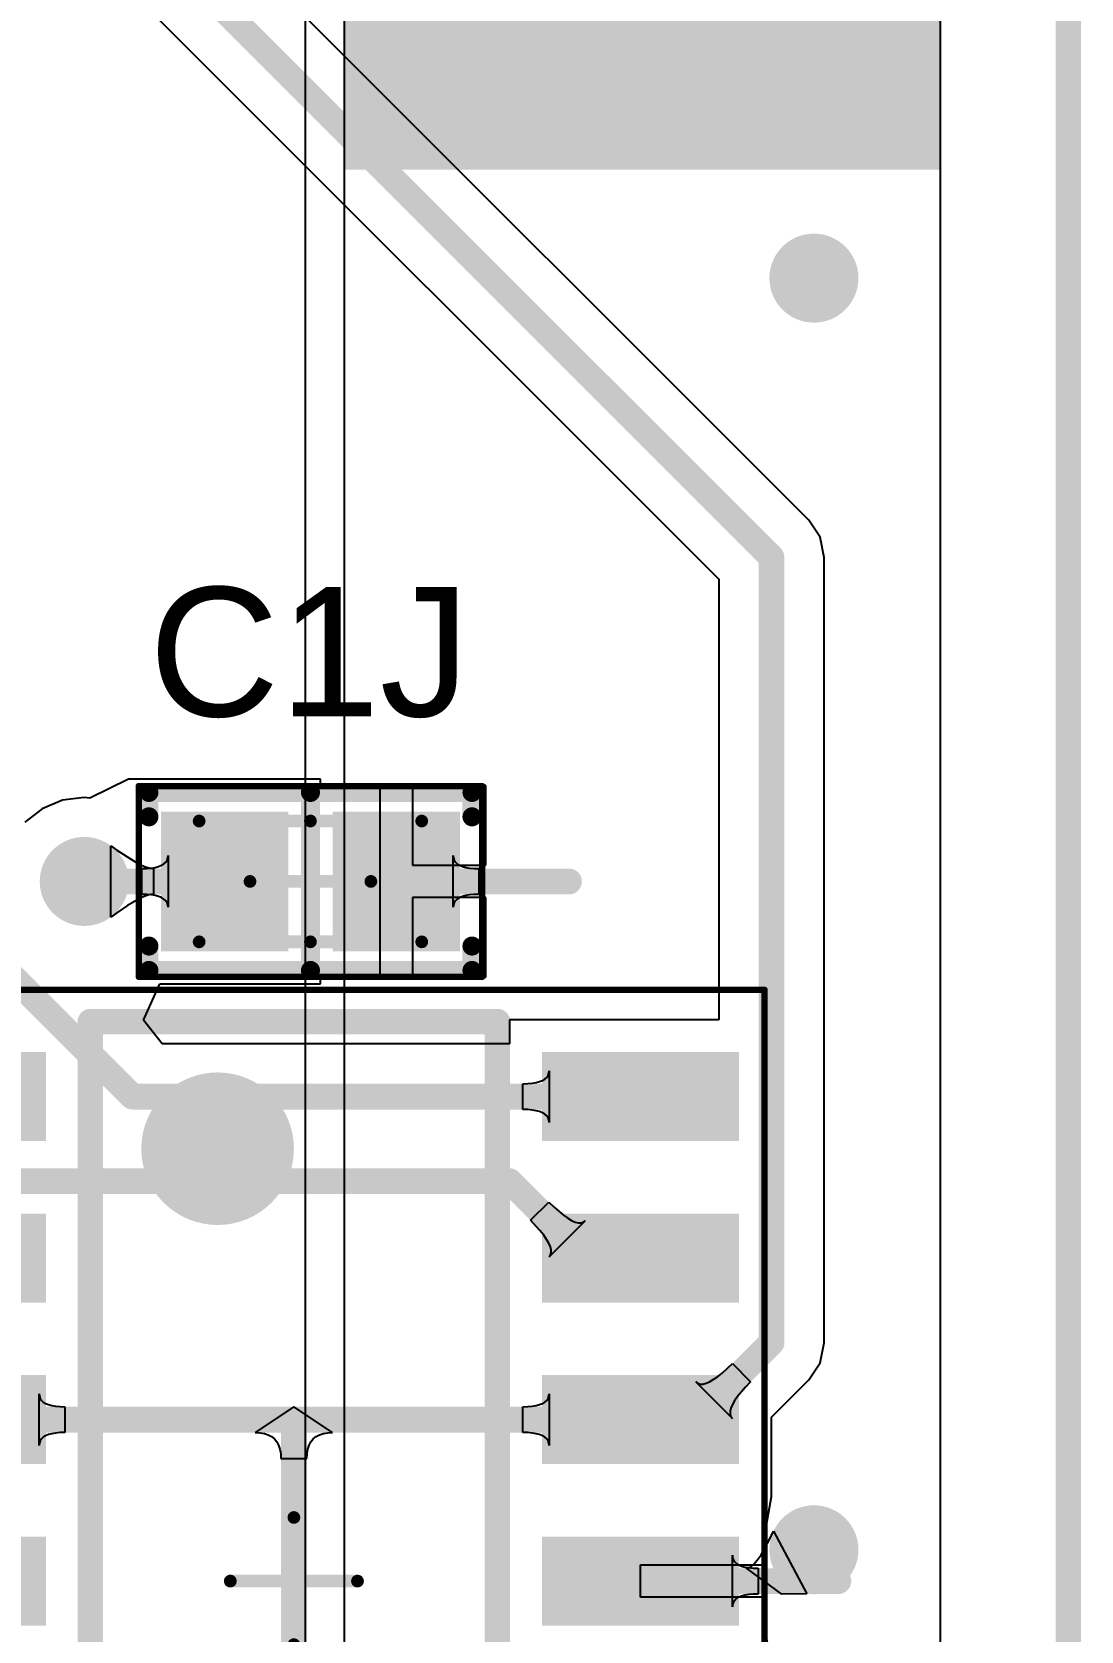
# Model space of a CAD drawing. Header units: inches. Extents: x -0.14 to 3.29, y -0.08 to 7.88.
# Drawn here: x 2.5533 to 2.878, y 2.9276 to 3.4227 of the extents above; entities that cross this region are included whole.
import ezdxf

# ---------------------------------------------------------------- set-up
doc = ezdxf.new("R2010")
doc.units = ezdxf.units.IN
doc.header["$MEASUREMENT"] = 0
for name, color, linetype in [('Board outline', 6, 'Continuous'), ('Bottom Layer', 5, 'Continuous'), ('Top 3D Body', 56, 'Continuous'), ('Top Courtyard', 56, 'Continuous'), ('Top Layer', 1, 'Continuous'), ('Top Overlay', 2, 'Continuous'), ('Top Paste', 8, 'Continuous'), ('Top Solder', 216, 'Continuous'), ('Via Holes', 16, 'Continuous')]:
    doc.layers.add(name, color=color, linetype=linetype)
doc.styles.add('Arial', font='', dxfattribs={"height": 0.2})
doc.styles.get('Arial').set_extended_font_data('Arial')

# ---------------------------------------------------------------- blocks, each defined once
blk = doc.blocks.new('34355DA5_B1DA_47C2_A88A_ECF82120A4F7_250')
at = {"layer": 'Top Layer'}
for points in [[(-0.13583, 0.13819), (-0.13583, 0.16181), (-0.07874, 0.16181), (-0.07874, 0.13819)], [(0.07874, 0.13819), (0.07874, 0.16181), (0.13583, 0.16181), (0.13583, 0.13819)], [(-0.13583, 0.08819), (-0.13583, 0.11181), (-0.07874, 0.11181), (-0.07874, 0.08819)], [(0.07874, 0.08819), (0.07874, 0.11181), (0.13583, 0.11181), (0.13583, 0.08819)], [(-0.13583, 0.03819), (-0.13583, 0.06181), (-0.07874, 0.06181), (-0.07874, 0.03819)], [(0.07874, 0.03819), (0.07874, 0.06181), (0.13583, 0.06181), (0.13583, 0.03819)], [(-0.13583, -0.01181), (-0.13583, 0.01181), (-0.07874, 0.01181), (-0.07874, -0.01181)], [(0.07874, -0.01181), (0.07874, 0.01181), (0.13583, 0.01181), (0.13583, -0.01181)], [(-0.13583, -0.06181), (-0.13583, -0.03819), (-0.07874, -0.03819), (-0.07874, -0.06181)], [(0.07874, -0.06181), (0.07874, -0.03819), (0.13583, -0.03819), (0.13583, -0.06181)], [(-0.13583, -0.11181), (-0.13583, -0.08819), (-0.07874, -0.08819), (-0.07874, -0.11181)], [(0.07874, -0.11181), (0.07874, -0.08819), (0.13583, -0.08819), (0.13583, -0.11181)], [(-0.13583, -0.16181), (-0.13583, -0.13819), (-0.07874, -0.13819), (-0.07874, -0.16181)], [(0.07874, -0.16181), (0.07874, -0.13819), (0.13583, -0.13819), (0.13583, -0.16181)]]:
    blk.add_hatch(color=1, dxfattribs=at).paths.add_polyline_path(points)
at = {"layer": 'Top Paste'}
for points in [[(-0.13583, 0.13819), (-0.13583, 0.16181), (-0.07874, 0.16181), (-0.07874, 0.13819)], [(0.07874, 0.13819), (0.07874, 0.16181), (0.13583, 0.16181), (0.13583, 0.13819)], [(-0.13583, 0.08819), (-0.13583, 0.11181), (-0.07874, 0.11181), (-0.07874, 0.08819)], [(0.07874, 0.08819), (0.07874, 0.11181), (0.13583, 0.11181), (0.13583, 0.08819)], [(-0.13583, 0.03819), (-0.13583, 0.06181), (-0.07874, 0.06181), (-0.07874, 0.03819)], [(0.07874, 0.03819), (0.07874, 0.06181), (0.13583, 0.06181), (0.13583, 0.03819)], [(-0.13583, -0.01181), (-0.13583, 0.01181), (-0.07874, 0.01181), (-0.07874, -0.01181)], [(0.07874, -0.01181), (0.07874, 0.01181), (0.13583, 0.01181), (0.13583, -0.01181)], [(-0.13583, -0.06181), (-0.13583, -0.03819), (-0.07874, -0.03819), (-0.07874, -0.06181)], [(0.07874, -0.06181), (0.07874, -0.03819), (0.13583, -0.03819), (0.13583, -0.06181)], [(-0.13583, -0.11181), (-0.13583, -0.08819), (-0.07874, -0.08819), (-0.07874, -0.11181)], [(0.07874, -0.11181), (0.07874, -0.08819), (0.13583, -0.08819), (0.13583, -0.11181)], [(-0.13583, -0.16181), (-0.13583, -0.13819), (-0.07874, -0.13819), (-0.07874, -0.16181)], [(0.07874, -0.16181), (0.07874, -0.13819), (0.13583, -0.13819), (0.13583, -0.16181)]]:
    blk.add_hatch(color=8, dxfattribs=at).paths.add_polyline_path(points)
at = {"layer": 'Top Solder'}
for points in [[(-0.13779, 0.13622), (-0.13779, 0.16378), (-0.07677, 0.16378), (-0.07677, 0.13622)], [(0.07677, 0.13622), (0.07677, 0.16378), (0.1378, 0.16378), (0.1378, 0.13622)], [(-0.13779, 0.08622), (-0.13779, 0.11378), (-0.07677, 0.11378), (-0.07677, 0.08622)], [(0.07677, 0.08622), (0.07677, 0.11378), (0.1378, 0.11378), (0.1378, 0.08622)], [(-0.13779, 0.03622), (-0.13779, 0.06378), (-0.07677, 0.06378), (-0.07677, 0.03622)], [(0.07677, 0.03622), (0.07677, 0.06378), (0.1378, 0.06378), (0.1378, 0.03622)], [(-0.13779, -0.01378), (-0.13779, 0.01378), (-0.07677, 0.01378), (-0.07677, -0.01378)], [(0.07677, -0.01378), (0.07677, 0.01378), (0.1378, 0.01378), (0.1378, -0.01378)], [(-0.13779, -0.06378), (-0.13779, -0.03622), (-0.07677, -0.03622), (-0.07677, -0.06378)], [(0.07677, -0.06378), (0.07677, -0.03622), (0.1378, -0.03622), (0.1378, -0.06378)], [(-0.13779, -0.11378), (-0.13779, -0.08622), (-0.07677, -0.08622), (-0.07677, -0.11378)], [(0.07677, -0.11378), (0.07677, -0.08622), (0.1378, -0.08622), (0.1378, -0.11378)], [(-0.13779, -0.16378), (-0.13779, -0.13622), (-0.07677, -0.13622), (-0.07677, -0.16378)], [(0.07677, -0.16378), (0.07677, -0.13622), (0.1378, -0.13622), (0.1378, -0.16378)]]:
    blk.add_hatch(color=216, dxfattribs=at).paths.add_polyline_path(points)
at = {"layer": 'Top Courtyard'}
for points in [[(-0.14567, 0.18307, 0.00197, 0.00197, 0), (0.14567, 0.18307, 0.00197, 0.00197, 0)], [(-0.14567, -0.18307, 0.00197, 0.00197, 0), (-0.14567, 0.18307, 0.00197, 0.00197, 0)], [(0.14567, -0.18307, 0.00197, 0.00197, 0), (0.14567, 0.18307, 0.00197, 0.00197, 0)], [(0, -0.01968, 0.00394, 0.00394, 0), (0, 0.01969, 0.00394, 0.00394, 0)], [(-0.01968, 0, 0.00394, 0.00394, 0), (0.01969, 0, 0.00394, 0.00394, 0)], [(-0.14567, -0.18307, 0.00197, 0.00197, 0), (0.14567, -0.18307, 0.00197, 0.00197, 0)]]:
    blk.add_lwpolyline(points, format="xyseb", dxfattribs=at)
for points in [[(-0.14616, 0.18307, 0.000984, 0.000984, 1), (-0.14518, 0.18307, 0.000984, 0.000984, 1)], [(-0.14616, 0.18307, 0.000984, 0.000984, 1), (-0.14518, 0.18307, 0.000984, 0.000984, 1)], [(0.14518, 0.18307, 0.000984, 0.000984, 1), (0.14616, 0.18307, 0.000984, 0.000984, 1)], [(0.14518, 0.18307, 0.000984, 0.000984, 1), (0.14616, 0.18307, 0.000984, 0.000984, 1)], [(-0.00098, 0.01969, 0.00197, 0.00197, 1), (0.00098, 0.01969, 0.00197, 0.00197, 1)], [(-0.02067, 0, 0.00197, 0.00197, 1), (-0.0187, 0, 0.00197, 0.00197, 1)], [(0.0187, 0, 0.00197, 0.00197, 1), (0.02067, 0, 0.00197, 0.00197, 1)], [(-0.00098, -0.01968, 0.00197, 0.00197, 1), (0.00098, -0.01968, 0.00197, 0.00197, 1)], [(-0.14616, -0.18307, 0.000984, 0.000984, 1), (-0.14518, -0.18307, 0.000984, 0.000984, 1)], [(-0.14616, -0.18307, 0.000984, 0.000984, 1), (-0.14518, -0.18307, 0.000984, 0.000984, 1)], [(0.14518, -0.18307, 0.000984, 0.000984, 1), (0.14616, -0.18307, 0.000984, 0.000984, 1)], [(0.14518, -0.18307, 0.000984, 0.000984, 1), (0.14616, -0.18307, 0.000984, 0.000984, 1)]]:
    blk.add_lwpolyline(points, format="xyseb", close=True, dxfattribs=at)
at = {"layer": 'Top Overlay'}
for points in [[(-0.10236, 0.18346, 0.00984, 0.00984, 1), (-0.1122, 0.18346, 0.00984, 0.00984, 1)], [(-0.11467, 0.18346, 0.00492, 0.00492, 1), (-0.10974, 0.18346, 0.00492, 0.00492, 1)], [(-0.10482, 0.18346, 0.00492, 0.00492, 1), (-0.0999, 0.18346, 0.00492, 0.00492, 1)], [(-0.06496, 0.17323, 0.00394, 0.00394, 1), (-0.06102, 0.17323, 0.00394, 0.00394, 1)], [(-0.06496, 0.17323, 0.00394, 0.00394, 1), (-0.06102, 0.17323, 0.00394, 0.00394, 1)], [(0.06103, 0.17323, 0.00394, 0.00394, 1), (0.06496, 0.17323, 0.00394, 0.00394, 1)], [(0.06103, 0.17323, 0.00394, 0.00394, 1), (0.06496, 0.17323, 0.00394, 0.00394, 1)], [(-0.01181, 0.13386, 0.02362, 0.02362, 1), (-0.03543, 0.13386, 0.02362, 0.02362, 1)], [(-0.04134, 0.13386, 0.01181, 0.01181, 1), (-0.02953, 0.13386, 0.01181, 0.01181, 1)], [(-0.01772, 0.13386, 0.01181, 0.01181, 1), (-0.00591, 0.13386, 0.01181, 0.01181, 1)], [(-0.06496, -0.17323, 0.00394, 0.00394, 1), (-0.06102, -0.17323, 0.00394, 0.00394, 1)], [(-0.06496, -0.17323, 0.00394, 0.00394, 1), (-0.06102, -0.17323, 0.00394, 0.00394, 1)], [(0.06103, -0.17323, 0.00394, 0.00394, 1), (0.06496, -0.17323, 0.00394, 0.00394, 1)], [(0.06103, -0.17323, 0.00394, 0.00394, 1), (0.06496, -0.17323, 0.00394, 0.00394, 1)]]:
    blk.add_lwpolyline(points, format="xyseb", close=True, dxfattribs=at)
for points in [[(-0.06299, 0.17323, 0.00787, 0.00787, 0), (0.06299, 0.17323, 0.00787, 0.00787, 0)], [(-0.06299, -0.17323, 0.00787, 0.00787, 0), (-0.06299, 0.17323, 0.00787, 0.00787, 0)], [(0.06299, -0.17323, 0.00787, 0.00787, 0), (0.06299, 0.17323, 0.00787, 0.00787, 0)], [(-0.06299, -0.17323, 0.00787, 0.00787, 0), (0.06299, -0.17323, 0.00787, 0.00787, 0)]]:
    blk.add_lwpolyline(points, format="xyseb", dxfattribs=at)
blk = doc.blocks.new('CAP_0603_1608_465')
at = {"layer": 'Top Layer'}
for points in [[(-0.04429, -0.01969), (-0.04429, 0.01968), (-0.00886, 0.01968), (-0.00886, -0.01969)], [(0.00886, -0.01969), (0.00886, 0.01968), (0.04429, 0.01968), (0.04429, -0.01969)]]:
    blk.add_hatch(color=1, dxfattribs=at).paths.add_polyline_path(points)
at = {"layer": 'Top Paste'}
for points in [[(-0.04429, -0.01969), (-0.04429, 0.01968), (-0.00886, 0.01968), (-0.00886, -0.01969)], [(0.00886, -0.01969), (0.00886, 0.01968), (0.04429, 0.01968), (0.04429, -0.01969)]]:
    blk.add_hatch(color=8, dxfattribs=at).paths.add_polyline_path(points)
at = {"layer": 'Top Solder'}
for points in [[(-0.04626, -0.02165), (-0.04626, 0.02165), (-0.00689, 0.02165), (-0.00689, -0.02165)], [(0.00689, -0.02165), (0.00689, 0.02165), (0.04626, 0.02165), (0.04626, -0.02165)]]:
    blk.add_hatch(color=216, dxfattribs=at).paths.add_polyline_path(points)
at = {"layer": 'Top 3D Body'}
for points in [[(-0.03445, 0.0187, 0.00394, 0.00394, 0), (0.03445, 0.0187, 0.00394, 0.00394, 0)], [(-0.03445, -0.0187, 0.00394, 0.00394, 0), (-0.03445, 0.0187, 0.00394, 0.00394, 0)], [(0.03445, -0.0187, 0.00394, 0.00394, 0), (0.03445, 0.0187, 0.00394, 0.00394, 0)], [(-0.03445, -0.0187, 0.00394, 0.00394, 0), (0.03445, -0.0187, 0.00394, 0.00394, 0)]]:
    blk.add_lwpolyline(points, format="xyseb", dxfattribs=at)
for points in [[(-0.03543, 0.0187, 0.00197, 0.00197, 1), (-0.03346, 0.0187, 0.00197, 0.00197, 1)], [(-0.03543, 0.0187, 0.00197, 0.00197, 1), (-0.03346, 0.0187, 0.00197, 0.00197, 1)], [(0.03347, 0.0187, 0.00197, 0.00197, 1), (0.03543, 0.0187, 0.00197, 0.00197, 1)], [(0.03347, 0.0187, 0.00197, 0.00197, 1), (0.03543, 0.0187, 0.00197, 0.00197, 1)], [(-0.03543, -0.0187, 0.00197, 0.00197, 1), (-0.03346, -0.0187, 0.00197, 0.00197, 1)], [(-0.03543, -0.0187, 0.00197, 0.00197, 1), (-0.03346, -0.0187, 0.00197, 0.00197, 1)], [(0.03347, -0.0187, 0.00197, 0.00197, 1), (0.03543, -0.0187, 0.00197, 0.00197, 1)], [(0.03347, -0.0187, 0.00197, 0.00197, 1), (0.03543, -0.0187, 0.00197, 0.00197, 1)]]:
    blk.add_lwpolyline(points, format="xyseb", close=True, dxfattribs=at)
at = {"layer": 'Top Courtyard'}
for points in [[(-0.05315, 0.02953, 0.00197, 0.00197, 0), (0.05315, 0.02953, 0.00197, 0.00197, 0)], [(-0.05315, -0.02953, 0.00197, 0.00197, 0), (-0.05315, 0.02953, 0.00197, 0.00197, 0)], [(0.05315, -0.02953, 0.00197, 0.00197, 0), (0.05315, 0.02953, 0.00197, 0.00197, 0)], [(0, -0.0187, 0.00394, 0.00394, 0), (0, 0.0187, 0.00394, 0.00394, 0)], [(-0.0187, 0, 0.00394, 0.00394, 0), (0.0187, 0, 0.00394, 0.00394, 0)], [(-0.05315, -0.02953, 0.00197, 0.00197, 0), (0.05315, -0.02953, 0.00197, 0.00197, 0)]]:
    blk.add_lwpolyline(points, format="xyseb", dxfattribs=at)
for points in [[(-0.05364, 0.02953, 0.000984, 0.000984, 1), (-0.05266, 0.02953, 0.000984, 0.000984, 1)], [(-0.05364, 0.02953, 0.000984, 0.000984, 1), (-0.05266, 0.02953, 0.000984, 0.000984, 1)], [(0.05266, 0.02953, 0.000984, 0.000984, 1), (0.05364, 0.02953, 0.000984, 0.000984, 1)], [(0.05266, 0.02953, 0.000984, 0.000984, 1), (0.05364, 0.02953, 0.000984, 0.000984, 1)], [(-0.00098, 0.0187, 0.00197, 0.00197, 1), (0.00099, 0.0187, 0.00197, 0.00197, 1)], [(-0.01968, 0, 0.00197, 0.00197, 1), (-0.01772, 0, 0.00197, 0.00197, 1)], [(0.01772, 0, 0.00197, 0.00197, 1), (0.01969, 0, 0.00197, 0.00197, 1)], [(-0.00098, -0.0187, 0.00197, 0.00197, 1), (0.00099, -0.0187, 0.00197, 0.00197, 1)], [(-0.05364, -0.02953, 0.000984, 0.000984, 1), (-0.05266, -0.02953, 0.000984, 0.000984, 1)], [(-0.05364, -0.02953, 0.000984, 0.000984, 1), (-0.05266, -0.02953, 0.000984, 0.000984, 1)], [(0.05266, -0.02953, 0.000984, 0.000984, 1), (0.05364, -0.02953, 0.000984, 0.000984, 1)], [(0.05266, -0.02953, 0.000984, 0.000984, 1), (0.05364, -0.02953, 0.000984, 0.000984, 1)]]:
    blk.add_lwpolyline(points, format="xyseb", close=True, dxfattribs=at)
at = {"layer": 'Top Overlay'}
for points in [[(-0.05, 0.02, 0.00591, 0.00591, 0), (-0.05, 0.02756, 0.00591, 0.00591, 0)], [(-0.05, 0.02756, 0.00591, 0.00591, 0), (0.05, 0.02756, 0.00591, 0.00591, 0)], [(0, -0.02756, 0.00591, 0.00591, 0), (0, 0.02756, 0.00591, 0.00591, 0)], [(0.05, 0.02, 0.00591, 0.00591, 0), (0.05, 0.02756, 0.00591, 0.00591, 0)], [(-0.05, -0.02756, 0.00591, 0.00591, 0), (-0.05, -0.02, 0.00591, 0.00591, 0)], [(0.05, -0.02756, 0.00591, 0.00591, 0), (0.05, -0.02, 0.00591, 0.00591, 0)], [(-0.05, -0.02756, 0.00591, 0.00591, 0), (0.05, -0.02756, 0.00591, 0.00591, 0)]]:
    blk.add_lwpolyline(points, format="xyseb", dxfattribs=at)
for points in [[(-0.05147, 0.02756, 0.00295, 0.00295, 1), (-0.04852, 0.02756, 0.00295, 0.00295, 1)], [(-0.05147, 0.02756, 0.00295, 0.00295, 1), (-0.04852, 0.02756, 0.00295, 0.00295, 1)], [(-0.00147, 0.02756, 0.00295, 0.00295, 1), (0.00148, 0.02756, 0.00295, 0.00295, 1)], [(0.04853, 0.02756, 0.00295, 0.00295, 1), (0.05148, 0.02756, 0.00295, 0.00295, 1)], [(0.04853, 0.02756, 0.00295, 0.00295, 1), (0.05148, 0.02756, 0.00295, 0.00295, 1)], [(-0.05147, 0.02, 0.00295, 0.00295, 1), (-0.04852, 0.02, 0.00295, 0.00295, 1)], [(0.04853, 0.02, 0.00295, 0.00295, 1), (0.05148, 0.02, 0.00295, 0.00295, 1)], [(-0.05147, -0.02, 0.00295, 0.00295, 1), (-0.04852, -0.02, 0.00295, 0.00295, 1)], [(0.04853, -0.02, 0.00295, 0.00295, 1), (0.05148, -0.02, 0.00295, 0.00295, 1)], [(-0.05147, -0.02756, 0.00295, 0.00295, 1), (-0.04852, -0.02756, 0.00295, 0.00295, 1)], [(-0.05147, -0.02756, 0.00295, 0.00295, 1), (-0.04852, -0.02756, 0.00295, 0.00295, 1)], [(-0.00147, -0.02756, 0.00295, 0.00295, 1), (0.00148, -0.02756, 0.00295, 0.00295, 1)], [(0.04853, -0.02756, 0.00295, 0.00295, 1), (0.05148, -0.02756, 0.00295, 0.00295, 1)], [(0.04853, -0.02756, 0.00295, 0.00295, 1), (0.05148, -0.02756, 0.00295, 0.00295, 1)]]:
    blk.add_lwpolyline(points, format="xyseb", close=True, dxfattribs=at)

msp = doc.modelspace()

# ---------------------------------------------------------------- hatches: boundary and pattern name
at = {"layer": 'Bottom Layer'}
msp.add_hatch(color=5, dxfattribs=at).paths.add_polyline_path([(2.65003, 3.38), (2.83431, 3.38), (2.83431, 3.71), (2.65003, 3.71)])
h = msp.add_hatch(color=5, dxfattribs=at)
edge = h.paths.add_edge_path()
edge.add_arc((2.79528, 3.34646), 0.01378, 0, 360)
h = msp.add_hatch(color=5, dxfattribs=at)
edge = h.paths.add_edge_path()
edge.add_arc((2.56945, 3.15968), 0.01378, 0, 360)
h = msp.add_hatch(color=5, dxfattribs=at)
edge = h.paths.add_edge_path()
edge.add_arc((2.79528, 2.95276), 0.01378, 0, 360)
at = {"layer": 'Top Layer'}
h = msp.add_hatch(color=1, dxfattribs=at)
edge = h.paths.add_edge_path()
edge.add_arc((2.79528, 3.34646), 0.01378, 0, 360)
h = msp.add_hatch(color=1, dxfattribs=at)
edge = h.paths.add_edge_path()
edge.add_arc((2.56945, 3.15968), 0.01378, 0, 360)
h = msp.add_hatch(color=1, dxfattribs=at)
edge = h.paths.add_edge_path()
edge.add_arc((2.79528, 2.95276), 0.01378, 0, 360)
at = {"layer": 'Via Holes'}
h = msp.add_hatch(color=7, dxfattribs=at)
edge = h.paths.add_edge_path()
edge.add_arc((2.79528, 3.34646), 0.00689, 0, 360)
h = msp.add_hatch(color=7, dxfattribs=at)
edge = h.paths.add_edge_path()
edge.add_arc((2.56945, 3.15968), 0.00689, 0, 360)
h = msp.add_hatch(color=7, dxfattribs=at)
edge = h.paths.add_edge_path()
edge.add_arc((2.79528, 2.95276), 0.00689, 0, 360)

# ---------------------------------------------------------------- linework, layer by layer
at = {"layer": 'Board outline'}
msp.add_lwpolyline([(2.87402, 2.12598, 0.00787, 0.00787, 0), (2.87402, 7.51969, 0.00787, 0.00787, 0)], format="xyseb", dxfattribs=at)
at = {"layer": 'Bottom Layer'}
for p, q in [((2.83431, 3.48723), (2.83431, 2.13822)), ((2.6378, 3.43308), (2.6378, 3.38)), ((2.65003, 3.38), (2.65003, 3.43308)), ((2.6378, 3.38), (2.63779, 2.13822)), ((2.65003, 2.13822), (2.65003, 3.38))]:
    msp.add_line(p, q, dxfattribs=at)
at = {"layer": 'Top Layer'}
for p, q in [((2.83431, 3.48723), (2.83431, 2.85544)), ((2.79369, 3.27154), (2.60631, 3.45892)), ((2.57846, 3.44062), (2.76584, 3.25324)), ((2.79723, 3.26624), (2.79369, 3.27154)), ((2.79847, 3.26), (2.79723, 3.26624)), ((2.79847, 3.01688), (2.79847, 3.26)), ((2.76584, 3.25324), (2.76584, 3.11688)), ((2.58316, 3.19137), (2.57116, 3.18546)), ((2.64259, 3.19137), (2.58316, 3.19137)), ((2.58316, 3.19137), (2.58316, 3.19137)), ((2.64259, 3.18937), (2.64259, 3.19137)), ((2.66102, 3.18937), (2.64259, 3.18937)), ((2.66102, 3.15968), (2.66102, 3.18937)), ((2.69374, 3.18937), (2.67102, 3.18937)), ((2.67102, 3.18937), (2.67102, 3.16468)), ((2.69374, 3.16468), (2.69374, 3.18937)), ((2.56272, 3.1848), (2.55645, 3.1822)), ((2.56945, 3.18569), (2.56272, 3.1848)), ((2.57116, 3.18546), (2.56945, 3.18569)), ((2.55645, 3.1822), (2.55106, 3.17807)), ((2.57772, 3.14867), (2.57772, 3.1707)), ((2.57772, 3.1707), (2.57954, 3.16937)), ((2.57954, 3.16937), (2.58569, 3.16544)), ((2.58569, 3.16544), (2.58696, 3.16481)), ((2.58696, 3.16481), (2.58811, 3.16432)), ((2.58728, 3.16368), (2.58882, 3.16372)), ((2.58728, 3.15568), (2.58728, 3.16368)), ((2.58811, 3.16432), (2.58915, 3.16396)), ((2.58882, 3.16372), (2.5902, 3.16384)), ((2.58915, 3.16396), (2.59008, 3.16375)), ((2.59008, 3.16375), (2.5909, 3.16368)), ((2.5902, 3.16384), (2.59142, 3.16404)), ((2.5909, 3.16368), (2.5909, 3.15568)), ((2.59142, 3.16404), (2.59247, 3.16432)), ((2.59247, 3.16432), (2.59337, 3.16468)), ((2.59337, 3.16468), (2.5941, 3.16512)), ((2.5941, 3.16512), (2.59467, 3.16564)), ((2.59467, 3.16564), (2.59507, 3.16624)), ((2.59507, 3.16624), (2.59532, 3.16692)), ((2.59532, 3.16692), (2.5954, 3.16768)), ((2.5954, 3.16768), (2.5954, 3.15168)), ((2.67102, 3.16468), (2.69374, 3.16468)), ((2.68362, 3.15168), (2.68362, 3.16768)), ((2.68362, 3.16768), (2.6837, 3.16692)), ((2.6837, 3.16692), (2.68394, 3.16624)), ((2.68394, 3.16624), (2.68434, 3.16564)), ((2.68434, 3.16564), (2.6849, 3.16512)), ((2.6849, 3.16512), (2.68562, 3.16468)), ((2.68562, 3.16468), (2.6865, 3.16432)), ((2.6865, 3.16432), (2.68754, 3.16404)), ((2.68754, 3.16404), (2.68874, 3.16384)), ((2.68874, 3.16384), (2.6901, 3.16372)), ((2.6901, 3.16372), (2.69162, 3.16368)), ((2.69162, 3.16368), (2.69162, 3.15568)), ((2.66102, 3.13), (2.66102, 3.15968)), ((2.58569, 3.15393), (2.58284, 3.15225)), ((2.58696, 3.15456), (2.58569, 3.15393)), ((2.58811, 3.15505), (2.58696, 3.15456)), ((2.58882, 3.15564), (2.58728, 3.15568)), ((2.58915, 3.1554), (2.58811, 3.15505)), ((2.5902, 3.15552), (2.58882, 3.15564)), ((2.59008, 3.15561), (2.58915, 3.1554)), ((2.5909, 3.15568), (2.59008, 3.15561)), ((2.59142, 3.15532), (2.5902, 3.15552)), ((2.59247, 3.15504), (2.59142, 3.15532)), ((2.59337, 3.15468), (2.59247, 3.15504)), ((2.5941, 3.15424), (2.59337, 3.15468)), ((2.59467, 3.15372), (2.5941, 3.15424)), ((2.59507, 3.15312), (2.59467, 3.15372)), ((2.69374, 3.15468), (2.67102, 3.15468)), ((2.67102, 3.15468), (2.67102, 3.13)), ((2.68434, 3.15372), (2.68394, 3.15312)), ((2.6849, 3.15424), (2.68434, 3.15372)), ((2.68562, 3.15468), (2.6849, 3.15424)), ((2.6865, 3.15504), (2.68562, 3.15468)), ((2.68754, 3.15532), (2.6865, 3.15504)), ((2.68874, 3.15552), (2.68754, 3.15532)), ((2.6901, 3.15564), (2.68874, 3.15552)), ((2.69162, 3.15568), (2.6901, 3.15564)), ((2.69374, 3.13), (2.69374, 3.15468)), ((2.57954, 3.15), (2.57772, 3.14867)), ((2.58284, 3.15225), (2.57954, 3.15)), ((2.59532, 3.15244), (2.59507, 3.15312)), ((2.5954, 3.15168), (2.59532, 3.15244)), ((2.6837, 3.15244), (2.68362, 3.15168)), ((2.68394, 3.15312), (2.6837, 3.15244)), ((2.64259, 3.128), (2.64259, 3.13)), ((2.64259, 3.13), (2.66102, 3.13)), ((2.67102, 3.13), (2.69374, 3.13)), ((2.58781, 3.11669), (2.5928, 3.128)), ((2.5928, 3.128), (2.64259, 3.128)), ((2.59358, 3.10938), (2.58781, 3.11669)), ((2.76584, 3.11688), (2.70107, 3.11688)), ((2.70107, 3.11688), (2.70107, 3.10938)), ((2.70107, 3.10938), (2.59358, 3.10938)), ((2.71258, 3.09903), (2.71299, 3.09963)), ((2.71299, 3.09963), (2.71323, 3.10031)), ((2.71323, 3.10031), (2.71331, 3.10107)), ((2.71331, 3.10107), (2.71331, 3.08507)), ((2.70519, 3.09707), (2.70673, 3.09711)), ((2.70519, 3.08907), (2.70519, 3.09707)), ((2.70673, 3.09711), (2.70811, 3.09723)), ((2.70811, 3.09723), (2.70933, 3.09743)), ((2.70933, 3.09743), (2.71039, 3.09771)), ((2.71039, 3.09771), (2.71128, 3.09807)), ((2.71128, 3.09807), (2.71201, 3.09851)), ((2.71201, 3.09851), (2.71258, 3.09903)), ((2.70673, 3.08903), (2.70519, 3.08907)), ((2.70811, 3.08891), (2.70673, 3.08903)), ((2.70933, 3.08871), (2.70811, 3.08891)), ((2.71039, 3.08843), (2.70933, 3.08871)), ((2.71128, 3.08807), (2.71039, 3.08843)), ((2.71201, 3.08763), (2.71128, 3.08807)), ((2.71258, 3.08711), (2.71201, 3.08763)), ((2.71299, 3.08651), (2.71258, 3.08711)), ((2.71323, 3.08583), (2.71299, 3.08651)), ((2.71331, 3.08507), (2.71323, 3.08583)), ((2.70753, 3.05476), (2.71319, 3.06042)), ((2.71319, 3.06042), (2.71484, 3.05882)), ((2.7105, 3.05157), (2.70753, 3.05476)), ((2.7245, 3.05464), (2.71331, 3.04345)), ((2.71484, 3.05882), (2.7178, 3.05631)), ((2.7178, 3.05631), (2.7191, 3.05539)), ((2.7191, 3.05539), (2.72029, 3.0547)), ((2.72029, 3.0547), (2.72137, 3.05424)), ((2.72389, 3.0542), (2.7245, 3.05464)), ((2.71164, 3.05015), (2.7105, 3.05157)), ((2.71256, 3.04885), (2.71164, 3.05015)), ((2.72137, 3.05424), (2.72232, 3.054)), ((2.72232, 3.054), (2.72317, 3.05399)), ((2.72317, 3.05399), (2.72389, 3.0542)), ((2.71325, 3.04766), (2.71256, 3.04885)), ((2.71372, 3.04659), (2.71325, 3.04766)), ((2.71395, 3.04563), (2.71372, 3.04659)), ((2.71375, 3.04406), (2.71397, 3.04479)), ((2.71397, 3.04479), (2.71395, 3.04563)), ((2.71331, 3.04345), (2.71375, 3.04406)), ((2.79723, 3.01064), (2.79847, 3.01688)), ((2.76687, 3.00748), (2.77004, 3.01042)), ((2.77004, 3.01042), (2.77569, 3.00476)), ((2.79369, 3.00535), (2.79723, 3.01064)), ((2.76297, 3.00476), (2.76415, 3.00544)), ((2.76415, 3.00544), (2.76546, 3.00635)), ((2.76546, 3.00635), (2.76687, 3.00748)), ((2.78216, 2.99381), (2.79369, 3.00535)), ((2.55547, 2.98507), (2.55547, 3.00107)), ((2.55547, 3.00107), (2.55555, 3.00031)), ((2.55555, 3.00031), (2.55579, 2.99963)), ((2.71299, 2.99963), (2.71323, 3.00031)), ((2.71323, 3.00031), (2.71331, 3.00107)), ((2.71331, 3.00107), (2.71331, 2.98507)), ((2.77004, 2.99345), (2.75872, 3.00476)), ((2.75872, 3.00476), (2.75935, 3.00431)), ((2.75935, 3.00431), (2.76008, 3.00408)), ((2.76008, 3.00408), (2.76093, 3.00408)), ((2.76093, 3.00408), (2.76189, 3.00431)), ((2.76189, 3.00431), (2.76297, 3.00476)), ((2.77162, 3.00018), (2.77072, 2.99888)), ((2.77411, 3.00312), (2.77162, 3.00018)), ((2.77569, 3.00476), (2.77411, 3.00312)), ((2.55579, 2.99963), (2.55619, 2.99903)), ((2.55619, 2.99903), (2.55675, 2.99851)), ((2.55675, 2.99851), (2.55747, 2.99807)), ((2.55747, 2.99807), (2.55835, 2.99771)), ((2.55835, 2.99771), (2.55939, 2.99743)), ((2.55939, 2.99743), (2.56059, 2.99723)), ((2.56059, 2.99723), (2.56195, 2.99711)), ((2.56195, 2.99711), (2.56347, 2.99707)), ((2.56347, 2.99707), (2.56347, 2.98907)), ((2.63433, 2.99707), (2.62233, 2.98907)), ((2.64633, 2.98907), (2.63433, 2.99707)), ((2.63433, 2.99707), (2.63433, 2.99707)), ((2.63433, 2.99707), (2.63433, 2.99707)), ((2.63433, 2.99707), (2.63433, 2.99707)), ((2.63433, 2.99707), (2.63433, 2.99707)), ((2.63433, 2.99707), (2.63433, 2.99707)), ((2.63433, 2.99707), (2.63433, 2.99707)), ((2.63433, 2.99707), (2.63433, 2.99707)), ((2.63433, 2.99707), (2.63433, 2.99707)), ((2.63433, 2.99707), (2.63433, 2.99707)), ((2.63433, 2.99707), (2.63433, 2.99707)), ((2.70519, 2.99707), (2.70673, 2.99711)), ((2.70519, 2.98907), (2.70519, 2.99707)), ((2.70673, 2.99711), (2.70811, 2.99723)), ((2.70811, 2.99723), (2.70933, 2.99743)), ((2.70933, 2.99743), (2.71039, 2.99771)), ((2.71039, 2.99771), (2.71128, 2.99807)), ((2.71128, 2.99807), (2.71201, 2.99851)), ((2.71201, 2.99851), (2.71258, 2.99903)), ((2.71258, 2.99903), (2.71299, 2.99963)), ((2.76958, 2.99662), (2.76936, 2.99565)), ((2.76936, 2.99565), (2.76936, 2.9948)), ((2.77004, 2.99769), (2.76958, 2.99662)), ((2.77072, 2.99888), (2.77004, 2.99769)), ((2.76936, 2.9948), (2.76958, 2.99407)), ((2.76958, 2.99407), (2.77004, 2.99345)), ((2.78216, 2.97605), (2.78216, 2.99381)), ((2.55555, 2.98583), (2.55547, 2.98507)), ((2.55579, 2.98651), (2.55555, 2.98583)), ((2.55619, 2.98711), (2.55579, 2.98651)), ((2.55675, 2.98763), (2.55619, 2.98711)), ((2.55747, 2.98807), (2.55675, 2.98763)), ((2.55835, 2.98843), (2.55747, 2.98807)), ((2.55939, 2.98871), (2.55835, 2.98843)), ((2.56059, 2.98891), (2.55939, 2.98871)), ((2.56195, 2.98903), (2.56059, 2.98891)), ((2.56347, 2.98907), (2.56195, 2.98903)), ((2.62233, 2.98907), (2.62385, 2.98899)), ((2.62385, 2.98899), (2.62521, 2.98875)), ((2.62521, 2.98875), (2.62641, 2.98835)), ((2.62641, 2.98835), (2.62745, 2.98779)), ((2.62745, 2.98779), (2.62833, 2.98707)), ((2.62833, 2.98707), (2.62905, 2.98619)), ((2.62905, 2.98619), (2.62961, 2.98515)), ((2.63905, 2.98515), (2.63961, 2.98619)), ((2.63961, 2.98619), (2.64033, 2.98707)), ((2.64033, 2.98707), (2.64121, 2.98779)), ((2.64121, 2.98779), (2.64225, 2.98835)), ((2.64225, 2.98835), (2.64345, 2.98875)), ((2.64345, 2.98875), (2.64481, 2.98899)), ((2.64481, 2.98899), (2.64633, 2.98907)), ((2.70673, 2.98903), (2.70519, 2.98907)), ((2.70811, 2.98891), (2.70673, 2.98903)), ((2.70933, 2.98871), (2.70811, 2.98891)), ((2.71039, 2.98843), (2.70933, 2.98871)), ((2.71128, 2.98807), (2.71039, 2.98843)), ((2.71201, 2.98763), (2.71128, 2.98807)), ((2.71258, 2.98711), (2.71201, 2.98763)), ((2.71299, 2.98651), (2.71258, 2.98711)), ((2.71323, 2.98583), (2.71299, 2.98651)), ((2.71331, 2.98507), (2.71323, 2.98583)), ((2.62961, 2.98515), (2.63001, 2.98395)), ((2.63001, 2.98395), (2.63025, 2.98259)), ((2.63025, 2.98259), (2.63033, 2.98107)), ((2.63033, 2.98107), (2.63833, 2.98107)), ((2.63833, 2.98107), (2.63841, 2.98259)), ((2.63841, 2.98259), (2.63865, 2.98395)), ((2.63865, 2.98395), (2.63905, 2.98515)), ((2.78216, 2.96926), (2.78216, 2.97605)), ((2.78016, 2.95809), (2.78216, 2.96926)), ((2.7798, 2.95267), (2.78172, 2.95633)), ((2.78016, 2.94807), (2.78016, 2.95809)), ((2.78172, 2.95633), (2.78275, 2.95851)), ((2.78275, 2.95851), (2.79313, 2.93914)), ((2.77004, 2.93507), (2.77004, 2.95107)), ((2.77004, 2.95107), (2.77012, 2.95031)), ((2.77805, 2.94993), (2.77891, 2.95119)), ((2.77891, 2.95119), (2.7798, 2.95267)), ((2.74161, 2.93807), (2.74161, 2.94807)), ((2.74161, 2.94807), (2.78016, 2.94807)), ((2.77012, 2.95031), (2.77036, 2.94963)), ((2.77036, 2.94963), (2.77076, 2.94903)), ((2.77076, 2.94903), (2.77132, 2.94851)), ((2.77132, 2.94851), (2.77204, 2.94807)), ((2.77204, 2.94807), (2.77292, 2.94771)), ((2.77292, 2.94771), (2.77396, 2.94743)), ((2.77396, 2.94743), (2.77516, 2.94723)), ((2.77446, 2.94707), (2.77509, 2.94718)), ((2.7854, 2.93907), (2.77446, 2.94707)), ((2.77509, 2.94718), (2.77576, 2.94753)), ((2.77516, 2.94723), (2.77652, 2.94711)), ((2.77576, 2.94753), (2.77648, 2.9481)), ((2.77648, 2.9481), (2.77725, 2.9489)), ((2.77652, 2.94711), (2.77804, 2.94707)), ((2.77725, 2.9489), (2.77805, 2.94993)), ((2.77804, 2.94707), (2.77804, 2.93907)), ((2.78016, 2.93807), (2.74161, 2.93807)), ((2.77012, 2.93583), (2.77004, 2.93507)), ((2.77036, 2.93651), (2.77012, 2.93583)), ((2.77076, 2.93711), (2.77036, 2.93651)), ((2.77132, 2.93763), (2.77076, 2.93711)), ((2.77204, 2.93807), (2.77132, 2.93763)), ((2.77292, 2.93843), (2.77204, 2.93807)), ((2.77396, 2.93871), (2.77292, 2.93843)), ((2.77516, 2.93891), (2.77396, 2.93871)), ((2.77652, 2.93903), (2.77516, 2.93891)), ((2.77804, 2.93907), (2.77652, 2.93903)), ((2.78016, 2.92805), (2.78016, 2.93807)), ((2.79313, 2.93914), (2.7854, 2.93907)), ((2.78216, 2.91688), (2.78016, 2.92805))]:
    msp.add_line(p, q, dxfattribs=at)
for points in [[(2.59, 3.45216, 0.008, 0.008, 0), (2.78216, 3.26, 0.008, 0.008, 0)], [(2.78216, 3.01688, 0.008, 0.008, 0), (2.78216, 3.26, 0.008, 0.008, 0)], [(2.47598, 3.20146, 0.008, 0.008, 0), (2.58437, 3.09307, 0.008, 0.008, 0)], [(2.56945, 3.15968, 0.008, 0.008, 0), (2.61287, 3.15968, 0.008, 0.008, 0)], [(2.66602, 3.15968, 0.008, 0.008, 0), (2.71945, 3.15968, 0.008, 0.008, 0)], [(2.58437, 3.09307, 0.008, 0.008, 0), (2.74161, 3.09307, 0.008, 0.008, 0)], [(2.38224, 3.06688, 0.008, 0.008, 0), (2.70107, 3.06688, 0.008, 0.008, 0)], [(2.70107, 3.06688, 0.008, 0.008, 0), (2.72488, 3.04307, 0.008, 0.008, 0)], [(2.72488, 3.04307, 0.008, 0.008, 0), (2.74161, 3.04307, 0.008, 0.008, 0)], [(2.75835, 2.99307, 0.008, 0.008, 0), (2.78216, 3.01688, 0.008, 0.008, 0)], [(2.52705, 2.99307, 0.008, 0.008, 0), (2.63433, 2.99307, 0.008, 0.008, 0)], [(2.63433, 2.89307, 0.008, 0.008, 0), (2.63433, 2.99307, 0.008, 0.008, 0)], [(2.63433, 2.99307, 0.008, 0.008, 0), (2.74161, 2.99307, 0.008, 0.008, 0)], [(2.74161, 2.99307, 0.008, 0.008, 0), (2.75835, 2.99307, 0.008, 0.008, 0)], [(2.74161, 2.94307, 0.008, 0.008, 0), (2.80283, 2.94307, 0.008, 0.008, 0)]]:
    msp.add_lwpolyline(points, format="xyseb", dxfattribs=at)
for points in [[(2.78016, 3.26, 0.004, 0.004, 1), (2.78416, 3.26, 0.004, 0.004, 1)], [(2.78016, 3.26, 0.004, 0.004, 1), (2.78416, 3.26, 0.004, 0.004, 1)], [(2.56745, 3.15968, 0.004, 0.004, 1), (2.57145, 3.15968, 0.004, 0.004, 1)], [(2.61087, 3.15968, 0.004, 0.004, 1), (2.61487, 3.15968, 0.004, 0.004, 1)], [(2.66402, 3.15968, 0.004, 0.004, 1), (2.66802, 3.15968, 0.004, 0.004, 1)], [(2.71745, 3.15968, 0.004, 0.004, 1), (2.72145, 3.15968, 0.004, 0.004, 1)], [(2.58237, 3.09307, 0.004, 0.004, 1), (2.58637, 3.09307, 0.004, 0.004, 1)], [(2.58237, 3.09307, 0.004, 0.004, 1), (2.58637, 3.09307, 0.004, 0.004, 1)], [(2.73961, 3.09307, 0.004, 0.004, 1), (2.74361, 3.09307, 0.004, 0.004, 1)], [(2.69907, 3.06688, 0.004, 0.004, 1), (2.70307, 3.06688, 0.004, 0.004, 1)], [(2.69907, 3.06688, 0.004, 0.004, 1), (2.70307, 3.06688, 0.004, 0.004, 1)], [(2.72288, 3.04307, 0.004, 0.004, 1), (2.72688, 3.04307, 0.004, 0.004, 1)], [(2.72288, 3.04307, 0.004, 0.004, 1), (2.72688, 3.04307, 0.004, 0.004, 1)], [(2.73961, 3.04307, 0.004, 0.004, 1), (2.74361, 3.04307, 0.004, 0.004, 1)], [(2.78016, 3.01688, 0.004, 0.004, 1), (2.78416, 3.01688, 0.004, 0.004, 1)], [(2.78016, 3.01688, 0.004, 0.004, 1), (2.78416, 3.01688, 0.004, 0.004, 1)], [(2.63233, 2.99307, 0.004, 0.004, 1), (2.63633, 2.99307, 0.004, 0.004, 1)], [(2.63233, 2.99307, 0.004, 0.004, 1), (2.63633, 2.99307, 0.004, 0.004, 1)], [(2.63233, 2.99307, 0.004, 0.004, 1), (2.63633, 2.99307, 0.004, 0.004, 1)], [(2.73961, 2.99307, 0.004, 0.004, 1), (2.74361, 2.99307, 0.004, 0.004, 1)], [(2.73961, 2.99307, 0.004, 0.004, 1), (2.74361, 2.99307, 0.004, 0.004, 1)], [(2.75635, 2.99307, 0.004, 0.004, 1), (2.76035, 2.99307, 0.004, 0.004, 1)], [(2.75635, 2.99307, 0.004, 0.004, 1), (2.76035, 2.99307, 0.004, 0.004, 1)], [(2.73961, 2.94307, 0.004, 0.004, 1), (2.74361, 2.94307, 0.004, 0.004, 1)], [(2.80083, 2.94307, 0.004, 0.004, 1), (2.80483, 2.94307, 0.004, 0.004, 1)]]:
    msp.add_lwpolyline(points, format="xyseb", close=True, dxfattribs=at)

# ---------------------------------------------------------------- block references
for name, p in [('CAP_0603_1608_465', (2.63945, 3.15968)), ('34355DA5_B1DA_47C2_A88A_ECF82120A4F7_250', (2.63433, 2.94307))]:
    msp.add_blockref(name, p)

# ---------------------------------------------------------------- texts
at = {"layer": 'Top Overlay', "style": 'Arial'}
msp.add_text('C1J', height=0.04, dxfattribs=at).set_placement((2.58945, 3.21079))

doc.saveas('drawing.dxf')
